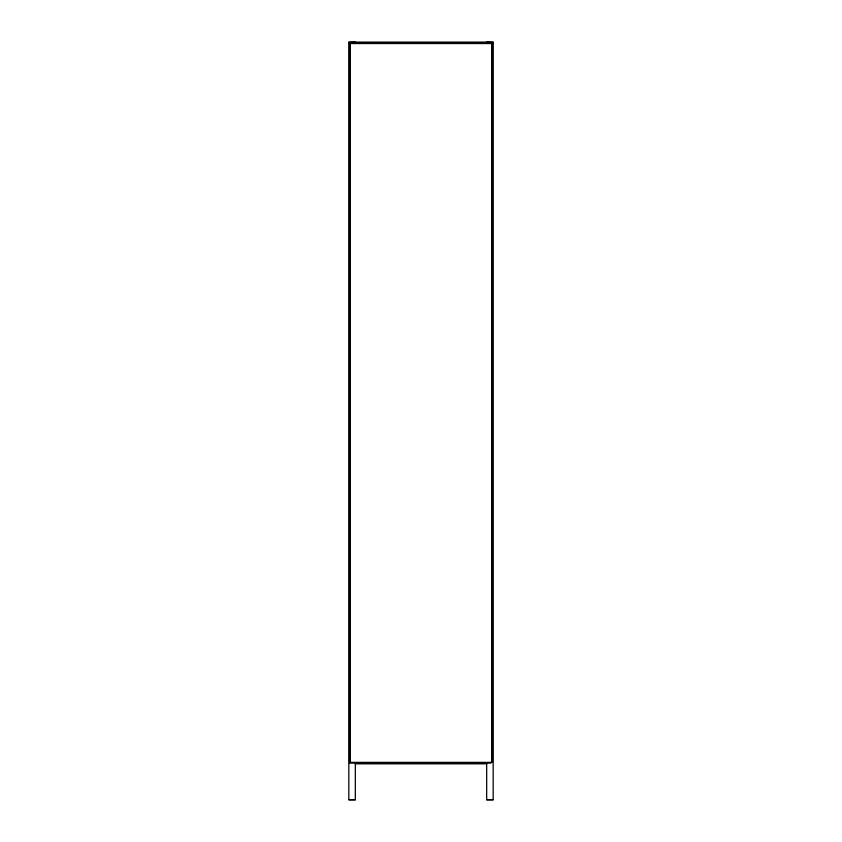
<?xml version="1.0" encoding="UTF-8"?>
<svg xmlns="http://www.w3.org/2000/svg" width="842" height="842" viewBox="0 0 842 842"><rect width="100%" height="100%" fill="white"/><g stroke="black" fill="none" stroke-linecap="round" stroke-linejoin="round"><path stroke-width="1.26" d="M348.83 42.384L355.324 42.1M493.17 42.384L486.676 42.1M349.546 43.542L492.454 43.542M349.546 762.368L492.454 762.368L492.454 42.826L349.546 42.826L349.546 763.094L491.002 763.094L491.002 762.368M355.324 763.81L486.676 763.81M348.83 799.616L355.324 799.616M486.676 799.616L493.17 799.616M491.728 43.542L491.728 762.368M486.676 762.799L486.676 799.9L493.17 799.9L493.17 42.1L348.83 42.1L348.83 799.9L355.324 799.9L355.324 762.799M350.272 43.542L350.272 762.368"/></g></svg>
